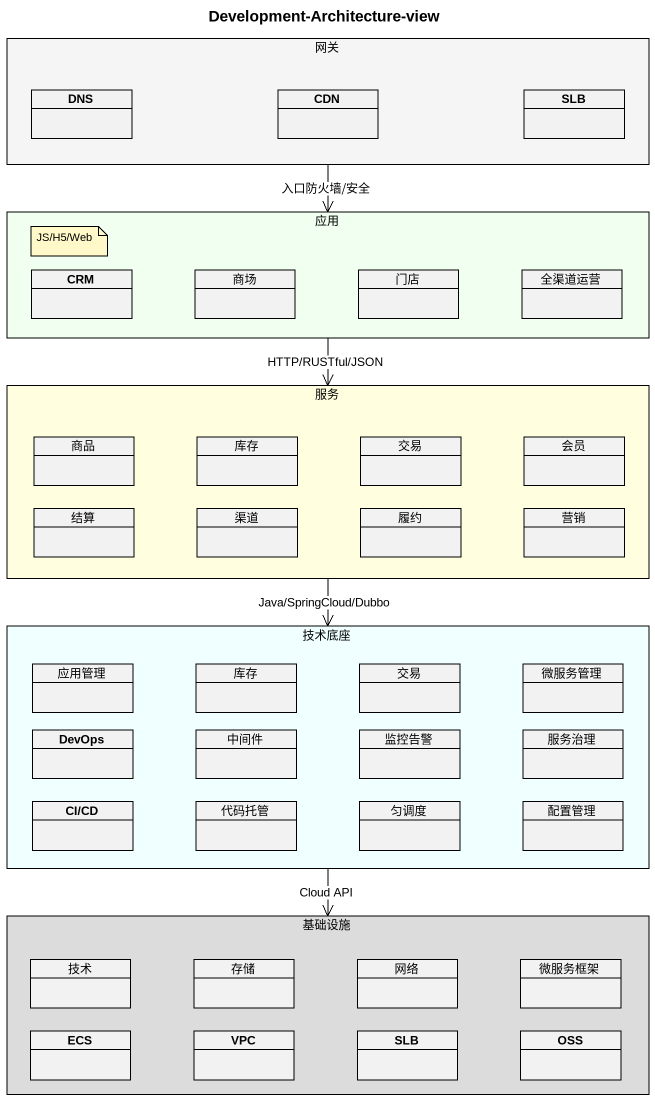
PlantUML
@startuml
title Development-Architecture-view
hide circle
hide empty members
rectangle 网关 #F5F5F5 {
  class DNS
  class CDN
  class SLB
}
rectangle 应用 #F0FFF0 {
  class CRM
  class 商场
  class 门店
  class 全渠道运营
}
rectangle 服务 #FFFFE0 {
  class 商品
  class 库存
  class 交易
  class 会员
  class 结算
  class 渠道
  class 履约
  class 营销
}
rectangle 技术底座 #F0FFFF {
  class 应用管理
  class "库存" as 库存_2
  class "交易" as 交易_2
  class 微服务管理
  class DevOps
  class 中间件
  class 监控告警
  class 服务治理
  class "CI/CD" as CI_CD
  class 代码托管
  class 匀调度
  class 配置管理
}
rectangle 基础设施 #DCDCDC {
  class 技术
  class 存储
  class 网络
  class 微服务框架
  class ECS
  class VPC
  class "SLB" as SLB_2
  class OSS
}
网关 --> 应用 : 入口防火墙/安全
应用 --> 服务 : HTTP/RUSTful/JSON
服务 --> 技术底座 : Java/SpringCloud/Dubbo
技术底座 --> 基础设施 : Cloud API
note as N1
  JS/H5/Web
end note
@enduml
